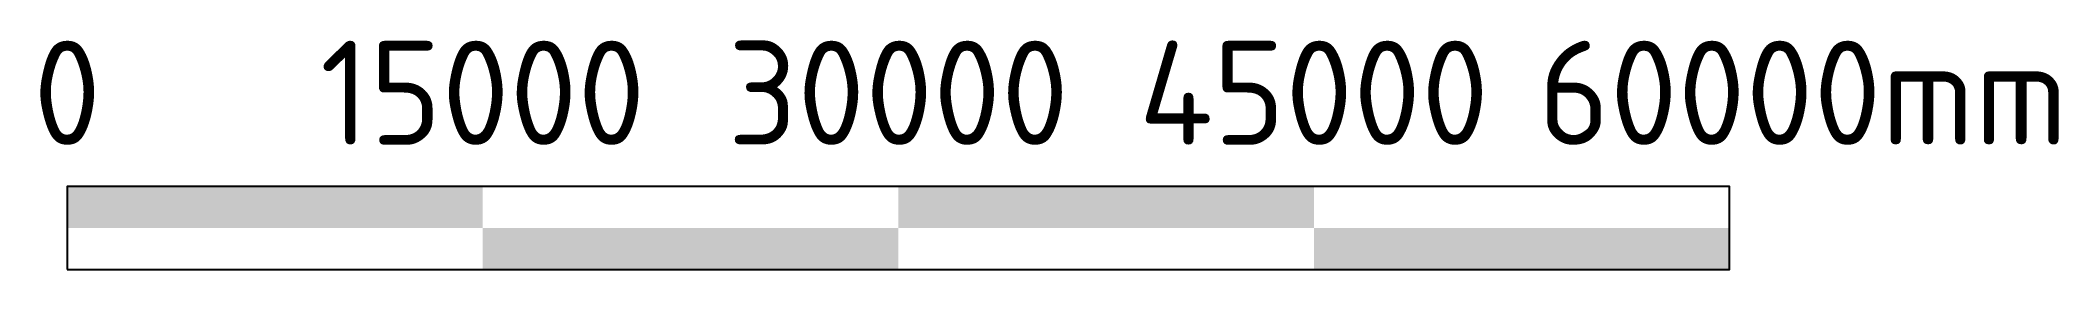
# Model space of a CAD drawing. Header units: metres. Extents: x -0.6 to 47.9, y 0 to 5.5.
import ezdxf
from ezdxf.enums import TextEntityAlignment as Align

# ---------------------------------------------------------------- set-up
doc = ezdxf.new("R2010")
doc.units = ezdxf.units.M
doc.styles.add('NLCS-ISO', font='NLCS-ISO.ttf')

msp = doc.modelspace()

# ---------------------------------------------------------------- hatches: boundary and pattern name
h = msp.add_hatch(color=256)
h.dxf.hatch_style = 1
h.paths.add_polyline_path([(10, 1), (10, 2), (0, 2), (0, 1)])
h = msp.add_hatch(color=256)
h.dxf.hatch_style = 1
h.paths.add_polyline_path([(30, 1), (30, 2), (20, 2), (20, 1)])
h = msp.add_hatch(color=256)
h.dxf.hatch_style = 1
h.paths.add_polyline_path([(10, 1), (10, 0), (20, 0), (20, 1)])
h = msp.add_hatch(color=256)
h.dxf.hatch_style = 1
h.paths.add_polyline_path([(40, 0), (40, 1), (30, 1), (30, 0)])

# ---------------------------------------------------------------- linework, layer by layer
at = {"flags": 128}
msp.add_lwpolyline([(0, 0), (40, 0), (40, 2), (0, 2)], close=True, dxfattribs=at)

# ---------------------------------------------------------------- texts
at = {"style": 'NLCS-ISO'}
for s, p in [('0', (0, 3)), ('15000', (10, 3)), ('30000', (20, 3)), ('45000', (30, 3)), ('60000mm', (41.771, 3))]:
    msp.add_text(s, height=2.5, dxfattribs=at).set_placement(p, align=Align.CENTER)

doc.saveas('drawing.dxf')
